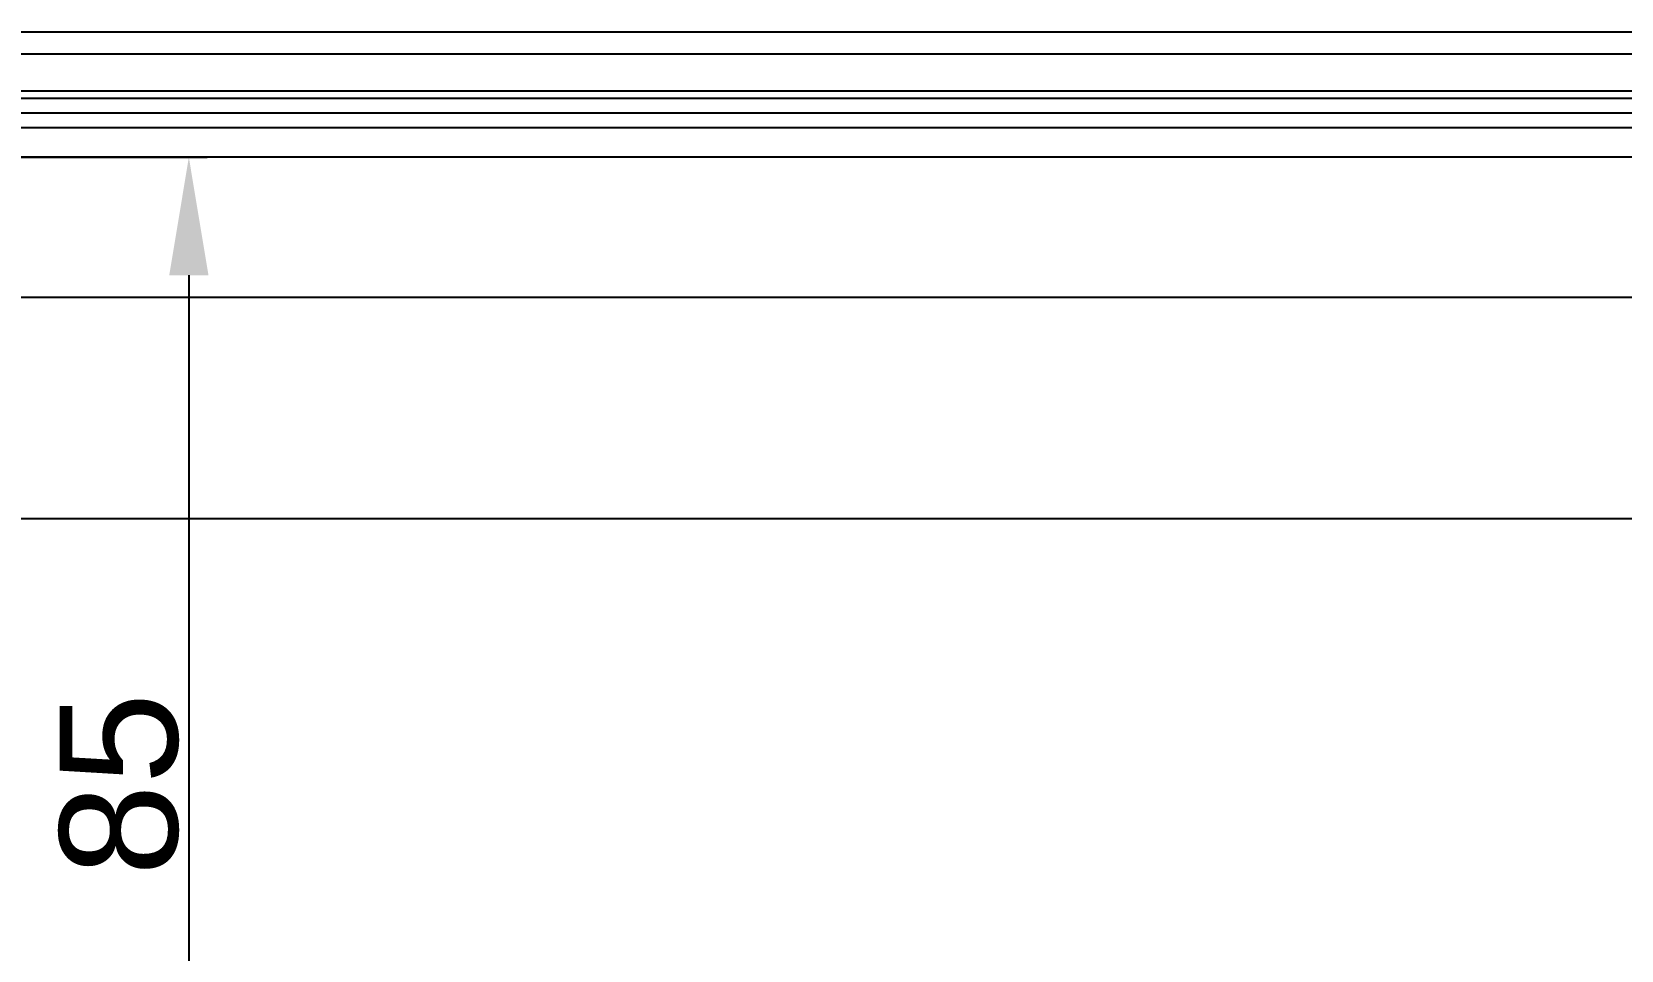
# Model space of a CAD drawing. Header units: millimetres. Extents: x 0 to 69574, y -5 to 41746.
# Drawn here: x 39667.1 to 39774.8, y 24705.7 to 24767.9 of the extents above; entities that cross this region are included whole.
import ezdxf

# ---------------------------------------------------------------- set-up
doc = ezdxf.new("R2010")
doc.units = ezdxf.units.MM
doc.set_wipeout_variables(frame=1)
doc.layers.add('! NO PLOT !', color=7, linetype='Continuous', true_color=0xff75dd, plot=False)
doc.layers.add('000-PI-ORMAR', color=2, linetype='Continuous')
doc.styles.get("Standard").update_dxf_attribs({"font": 'arial.ttf'})
doc.dimstyles.new('ISO-25-lb', dxfattribs={"dimtxt": 8, "dimasz": 8, "dimexe": 1.25, "dimexo": 0.625, "dimtad": 1, "dimtxsty": 'Standard', "dimcen": 5, "dimadec": 0, "dimazin": 0, "dimtfac": 1, "dimtmove": 0, "dimatfit": 3, "dimfxl": 1, "dimarcsym": 0})

# ---------------------------------------------------------------- blocks, each defined once
blk = doc.blocks.new('*D796')
at = {"layer": '! NO PLOT !', "color": 0, "linetype": 'Continuous', "lineweight": -2, "ltscale": 0.25, "transparency": 16777216}
for p, q in [((39627.31, 24759.4), (39678.97, 24759.4)), ((39677.72, 24751.4), (39677.72, 24682.4)), ((39701.06, 24674.4), (39676.47, 24674.4))]:
    blk.add_line(p, q, dxfattribs=at)
at = {"layer": '! NO PLOT !', "color": 0, "ltscale": 0.25, "transparency": 16777216}
for points in [[(39676.39, 24751.4), (39679.05, 24751.4), (39677.72, 24759.4)], [(39676.39, 24682.4), (39679.05, 24682.4), (39677.72, 24674.4)]]:
    blk.add_solid(points, dxfattribs=at)
at = {"layer": 'Defpoints', "color": 0, "ltscale": 0.25, "transparency": 16777216}
for p in [(39626.68, 24759.4), (39677.72, 24674.4), (39701.68, 24674.4)]:
    blk.add_point(p, dxfattribs=at)
at = {"layer": '! NO PLOT !', "color": 0, "lineweight": 25, "ltscale": 0.25, "transparency": 16777216, "insert": (39673.01, 24716.9), "char_height": 8, "attachment_point": 5, "rotation": 90}
blk.add_mtext('85', dxfattribs=at)
blk = doc.blocks.new('SE_krov_300mm')
at = {"layer": '000-PI-ORMAR'}
for p, q in [((-485, 6.5), (507, 6.5)), ((466.5, 0), (-466.5, 0))]:
    blk.add_line(p, q, dxfattribs=at)

msp = doc.modelspace()

# ---------------------------------------------------------------- linework, layer by layer
at = {"layer": '000-PI-ORMAR'}
for p, q in [((39621.922, 24767.904), (39989.422, 24767.904)), ((39623.422, 24766.404), (39987.922, 24766.404)), ((39621.922, 24763.904), (39989.422, 24763.904)), ((39623.672, 24763.404), (39987.672, 24763.404)), ((39621.922, 24762.404), (39989.422, 24762.404))]:
    msp.add_line(p, q, dxfattribs=at)

# ---------------------------------------------------------------- wipeouts: each hides what was drawn before it
msp.add_wipeout([(39609.684, 24761.404), (40000.172, 24761.404), (39999.684, 22778.904), (39609.672, 22776.904)]).dxf.layer = '000-PI-ORMAR'

# ---------------------------------------------------------------- next in the draw order: linework, layer by layer
at = {"layer": '! NO PLOT !'}
for p, q in [((39982.184, 24749.904), (39629.184, 24749.904)), ((39972.184, 24734.904), (39639.184, 24734.904))]:
    msp.add_line(p, q, dxfattribs=at)
at = {"layer": '000-PI-ORMAR'}
for p, q in [((40001.684, 24761.404), (39609.684, 24761.404)), ((40001.684, 24761.404), (39609.684, 24761.404)), ((39999.684, 24759.404), (39611.684, 24759.404))]:
    msp.add_line(p, q, dxfattribs=at)

# ---------------------------------------------------------------- next in the draw order: block references
msp.add_blockref('SE_krov_300mm', (39498.672, 24761.404))

# ---------------------------------------------------------------- next in the draw order: dimensions: what is measured, and where the dimension line sits
at = {"layer": '! NO PLOT !', "lineweight": 25, "ltscale": 0.25}
dim = msp.add_linear_dim(base=(39677.72, 24674.404), p1=(39626.684, 24759.404), p2=(39701.684, 24674.404), angle=90, dimstyle='ISO-25-lb', dxfattribs=at)
dim.commit()
dim.dimension.update_dxf_attribs({"geometry": '*D796', "text_midpoint": (39673.011, 24716.904)})

doc.saveas('drawing.dxf')
